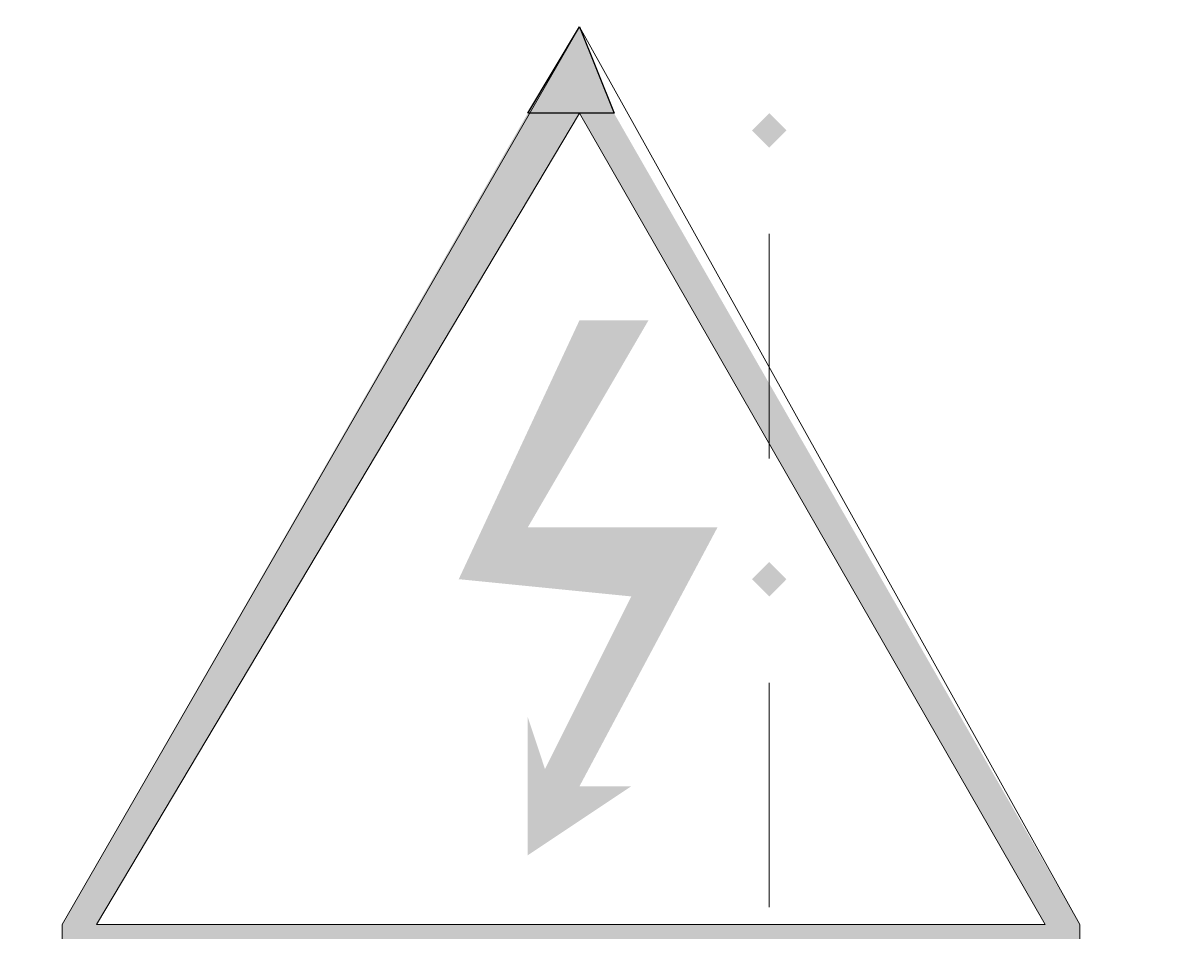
# Model space of a CAD drawing. Header units: millimetres. Extents: x 2374.4 to 2386.9, y 1062.1 to 1067.9.
# Drawn here: x 2375.9329 to 2375.9968, y 1064.1803 to 1064.2308 of the extents above; entities that cross this region are included whole.
import ezdxf

# ---------------------------------------------------------------- set-up
doc = ezdxf.new("R2010")
doc.units = ezdxf.units.MM

# ---------------------------------------------------------------- blocks, each defined once
blk = doc.blocks.new('G$CF654F5B4')
blk.add_wipeout([(0, 1.4), (0.899179, 1.4), (0.899179, 0.000001), (0, 0)])
at = {"transparency": 33554559}
h = blk.add_hatch(color=7, dxfattribs=at)
h.paths.add_polyline_path([(0.085226, 0.88673), (0.061286, 0.841723), (0.059371, 0.841723)])
h.paths.add_polyline_path([(0.088098, 0.88673), (0.085226, 0.88673), (0.061286, 0.841723)])
h = blk.add_hatch(color=7, dxfattribs=at)
h.paths.add_polyline_path([(0.085226, 0.88673), (0.061286, 0.841723), (0.059371, 0.841723)])
h.paths.add_polyline_path([(0.088098, 0.88673), (0.085226, 0.88673), (0.061286, 0.841723)])
h = blk.add_hatch(color=7, dxfattribs=at)
h.paths.add_polyline_path([(0.088098, 0.88673), (0.115869, 0.841723), (0.113953, 0.841723)])
h.paths.add_polyline_path([(0.090014, 0.88673), (0.088098, 0.88673), (0.115869, 0.841723)])
h = blk.add_hatch(color=7, dxfattribs=at)
h.paths.add_polyline_path([(0.088098, 0.88673), (0.115869, 0.841723), (0.113953, 0.841723)])
h.paths.add_polyline_path([(0.090014, 0.88673), (0.088098, 0.88673), (0.115869, 0.841723)])
for points in [[(0.09959, 0.885772), (0.098632, 0.884815), (0.097674, 0.885772), (0.098632, 0.88673)], [(0.09959, 0.860875), (0.098632, 0.859917), (0.097674, 0.860875), (0.098632, 0.861833)]]:
    blk.add_hatch(color=7, dxfattribs=at).paths.add_polyline_path(points, flags=16)
h = blk.add_hatch(color=7, dxfattribs=at)
h.paths.add_polyline_path([(0.081395, 0.860875), (0.091929, 0.875239), (0.085226, 0.863748)])
h.paths.add_polyline_path([(0.088098, 0.875239), (0.081395, 0.860875), (0.091929, 0.875239)])
h = blk.add_hatch(color=7, dxfattribs=at)
h.paths.add_polyline_path([(0.081395, 0.860875), (0.091929, 0.875239), (0.085226, 0.863748)])
h.paths.add_polyline_path([(0.088098, 0.875239), (0.081395, 0.860875), (0.091929, 0.875239)])
h = blk.add_hatch(color=7, dxfattribs=at)
h.paths.add_polyline_path([(0.090971, 0.859917), (0.085226, 0.863748), (0.095759, 0.863748)])
h.paths.add_polyline_path([(0.081395, 0.860875), (0.090971, 0.859917), (0.085226, 0.863748)])
h = blk.add_hatch(color=7, dxfattribs=at)
h.paths.add_polyline_path([(0.090971, 0.859917), (0.085226, 0.863748), (0.095759, 0.863748)])
h.paths.add_polyline_path([(0.081395, 0.860875), (0.090971, 0.859917), (0.085226, 0.863748)])
h = blk.add_hatch(color=7, dxfattribs=at)
h.paths.add_polyline_path([(0.090971, 0.859917), (0.088098, 0.849384), (0.086183, 0.850342)])
h.paths.add_polyline_path([(0.095759, 0.863748), (0.090971, 0.859917), (0.088098, 0.849384)])
h = blk.add_hatch(color=7, dxfattribs=at)
h.paths.add_polyline_path([(0.090971, 0.859917), (0.088098, 0.849384), (0.086183, 0.850342)])
h.paths.add_polyline_path([(0.095759, 0.863748), (0.090971, 0.859917), (0.088098, 0.849384)])
h = blk.add_hatch(color=7, dxfattribs=at)
h.paths.add_polyline_path([(0.085226, 0.845554), (0.086183, 0.850342), (0.085226, 0.853214)])
h.paths.add_polyline_path([(0.088098, 0.849384), (0.085226, 0.845554), (0.086183, 0.850342)])
h.paths.add_polyline_path([(0.090971, 0.849384), (0.088098, 0.849384), (0.085226, 0.845554)])
h = blk.add_hatch(color=7, dxfattribs=at)
h.paths.add_polyline_path([(0.085226, 0.845554), (0.086183, 0.850342), (0.085226, 0.853214)])
h.paths.add_polyline_path([(0.088098, 0.849384), (0.085226, 0.845554), (0.086183, 0.850342)])
h.paths.add_polyline_path([(0.090971, 0.849384), (0.088098, 0.849384), (0.085226, 0.845554)])
h = blk.add_hatch(color=7, dxfattribs=at)
h.paths.add_polyline_path([(0.059371, 0.841723), (0.115869, 0.839808), (0.059371, 0.839808)])
h.paths.add_polyline_path([(0.115869, 0.841723), (0.059371, 0.841723), (0.115869, 0.839808)])
h = blk.add_hatch(color=7, dxfattribs=at)
h.paths.add_polyline_path([(0.059371, 0.841723), (0.115869, 0.839808), (0.059371, 0.839808)])
h.paths.add_polyline_path([(0.115869, 0.841723), (0.059371, 0.841723), (0.115869, 0.839808)])
at = {"lineweight": 9}
for points in [[(0.115869, 0.841723), (0.088098, 0.891518), (0.059371, 0.841723)], [(0.115869, 0.841723), (0.088098, 0.891518), (0.059371, 0.841723)], [(0.098632, 0.867578), (0.098632, 0.880027)], [(0.098632, 0.842681), (0.098632, 0.855129)], [(0.059371, 0.796716), (0.059371, 0.841723)], [(0.059371, 0.796716), (0.059371, 0.841723)], [(0.061286, 0.841723), (0.113953, 0.841723)], [(0.061286, 0.841723), (0.113953, 0.841723)], [(0.061286, 0.841723), (0.113953, 0.841723)], [(0.061286, 0.841723), (0.113953, 0.841723)], [(0.115869, 0.841723), (0.115869, 0.796716)], [(0.115869, 0.841723), (0.115869, 0.796716)]]:
    blk.add_lwpolyline(points, dxfattribs=at)
blk.add_lwpolyline([(0.088098, 0.891518), (0.090014, 0.88673), (0.085226, 0.88673)], close=True)
blk.add_lwpolyline([(0.088098, 0.891518), (0.090014, 0.88673), (0.085226, 0.88673)], close=True)
blk.add_lwpolyline([(0.088098, 0.88673), (0.061286, 0.841723), (0.113953, 0.841723)], close=True, dxfattribs=at)
blk.add_lwpolyline([(0.088098, 0.88673), (0.061286, 0.841723), (0.113953, 0.841723)], close=True, dxfattribs=at)
at = {"transparency": 33554559}
blk.add_solid([(0.088098, 0.891518), (0.090014, 0.88673), (0.085226, 0.88673)], dxfattribs=at)
blk.add_solid([(0.088098, 0.891518), (0.090014, 0.88673), (0.085226, 0.88673)], dxfattribs=at)

msp = doc.modelspace()

# ---------------------------------------------------------------- block references
msp.add_blockref('G$CF654F5B4', (2375.875713, 1063.339037))

doc.saveas('drawing.dxf')
